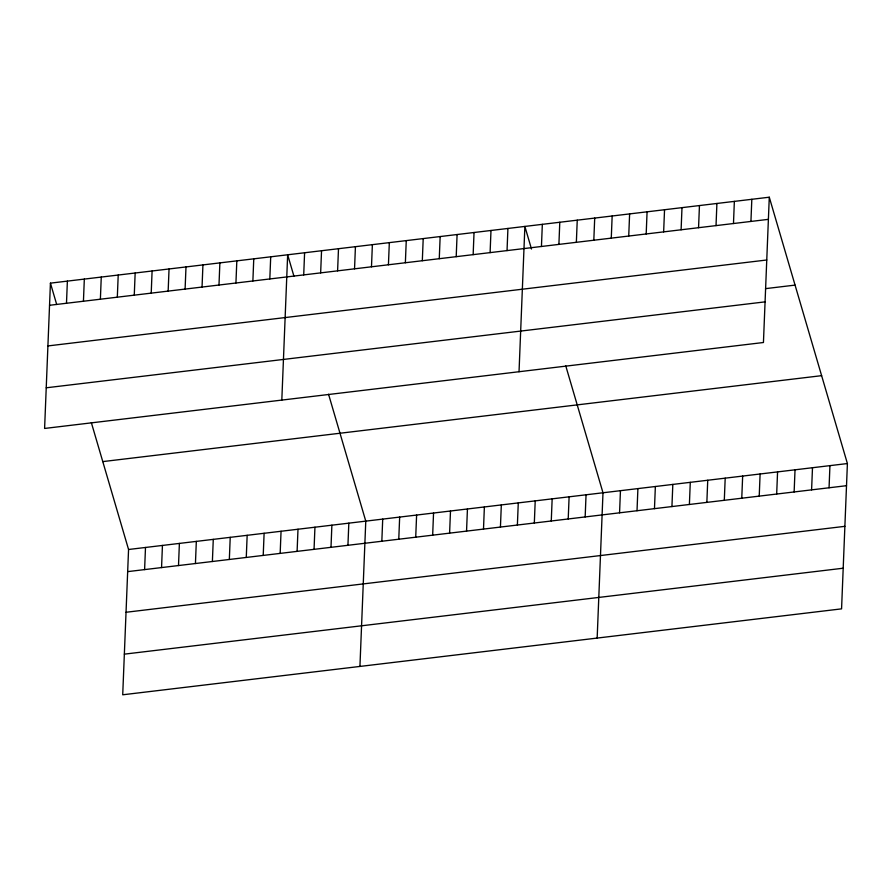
<?xml version="1.0" encoding="UTF-8"?>
<svg xmlns="http://www.w3.org/2000/svg" width="892" height="892" viewBox="0 0 892 892"><rect width="100%" height="100%" fill="white"/><g stroke="black" fill="none" stroke-linecap="round" stroke-linejoin="round"><path stroke-width="1.34" d="M50.431 283.143L44.6 428.45L763.441 342.506L769.283 197.21L50.431 283.143L56.698 304.495M66.487 303.258L67.379 281.125M83.435 301.24L84.327 279.096M100.383 299.21L101.264 277.066M117.32 297.181L118.212 275.048M134.268 295.163L135.16 273.019M91.341 422.607L128.559 549.494L122.717 694.79L841.569 608.857L847.4 463.55L769.283 197.21M151.216 293.133L152.097 270.99M144.604 569.598L145.496 547.465M168.153 291.104L169.045 268.971M161.552 567.58L162.444 545.436M185.101 289.086L185.993 266.942M178.5 565.55L179.392 543.418M202.049 287.057L202.93 264.913M195.437 563.521L196.329 541.388M218.986 285.027L219.878 262.895M212.385 561.503L213.277 539.359M235.934 283.009L236.826 260.865M229.333 559.474L230.225 537.341M252.882 280.98L253.763 258.836M246.27 557.444L247.162 535.312M269.819 278.951L270.711 256.818M263.218 555.426L264.11 533.282M281.816 400.084L287.659 254.789L293.914 276.13M280.166 553.397L281.058 531.264M303.715 274.903L304.596 252.759M297.103 551.367L297.995 529.235M320.652 272.874L321.544 250.741M314.051 549.349L314.943 527.205M337.6 270.856L338.492 248.712M330.999 547.32L331.88 525.187M354.548 268.827L355.429 246.683M347.936 545.291L348.828 523.158M371.485 266.797L372.377 244.664M359.933 666.424L365.776 521.129L328.557 394.253M388.433 264.779L389.325 242.635M381.832 541.243L382.713 519.111M405.369 262.75L406.261 240.606M398.769 539.214L399.661 517.081M422.317 260.72L423.209 238.588M415.717 537.196L416.609 515.052M439.265 258.702L440.157 236.558M432.665 535.167L433.545 513.034M456.202 256.673L457.094 234.529M449.601 533.137L450.493 511.005M473.15 254.644L474.042 232.511M466.549 531.119L467.441 508.975M490.098 252.626L490.99 230.482M483.497 529.09L484.378 506.957M507.035 250.596L507.927 228.452M500.434 527.06L501.326 504.928M519.033 371.73L524.875 226.434L531.498 249.035M517.382 525.042L518.274 502.898M541.444 246.482L542.336 224.349M534.33 523.013L535.211 500.88M558.905 244.397L559.786 222.253M551.267 520.984L552.159 498.851M576.355 242.312L577.247 220.168M568.215 518.966L569.107 496.822M593.816 240.227L594.708 218.083M585.163 516.936L586.044 494.804M611.276 238.131L612.157 215.998M597.161 638.07L602.992 492.774L565.773 365.887M628.726 236.045L629.618 213.913M619.561 512.822L620.453 490.689M646.187 233.96L647.079 211.828M637.022 510.737L637.903 488.604M663.648 231.875L664.54 209.731M654.472 508.652L655.364 486.508M681.109 229.79L681.99 207.646M671.932 506.567L672.824 484.423M698.559 227.705L699.451 205.561M689.393 504.482L690.285 482.338M716.02 225.609L716.912 203.476M706.854 502.386L707.735 480.253M733.48 223.524L734.361 201.391M724.304 500.3L725.196 478.168M750.93 221.439L751.822 199.306M741.765 498.215L742.657 476.083M759.226 496.13L760.107 473.987M776.676 494.045L777.568 471.901M794.136 491.96L795.028 469.816M811.597 489.864L812.489 467.731M829.058 487.779L829.939 465.646M49.551 305.287L768.391 219.354M47.912 345.929L766.763 259.996M765.514 288.64L795.062 285.106M46.228 387.797L765.08 301.864M102.781 461.599L821.621 375.666M128.559 549.494L847.4 463.55M127.668 571.627L846.508 485.694M126.028 612.269L844.88 526.336M124.356 654.148L843.196 568.215"/></g></svg>
